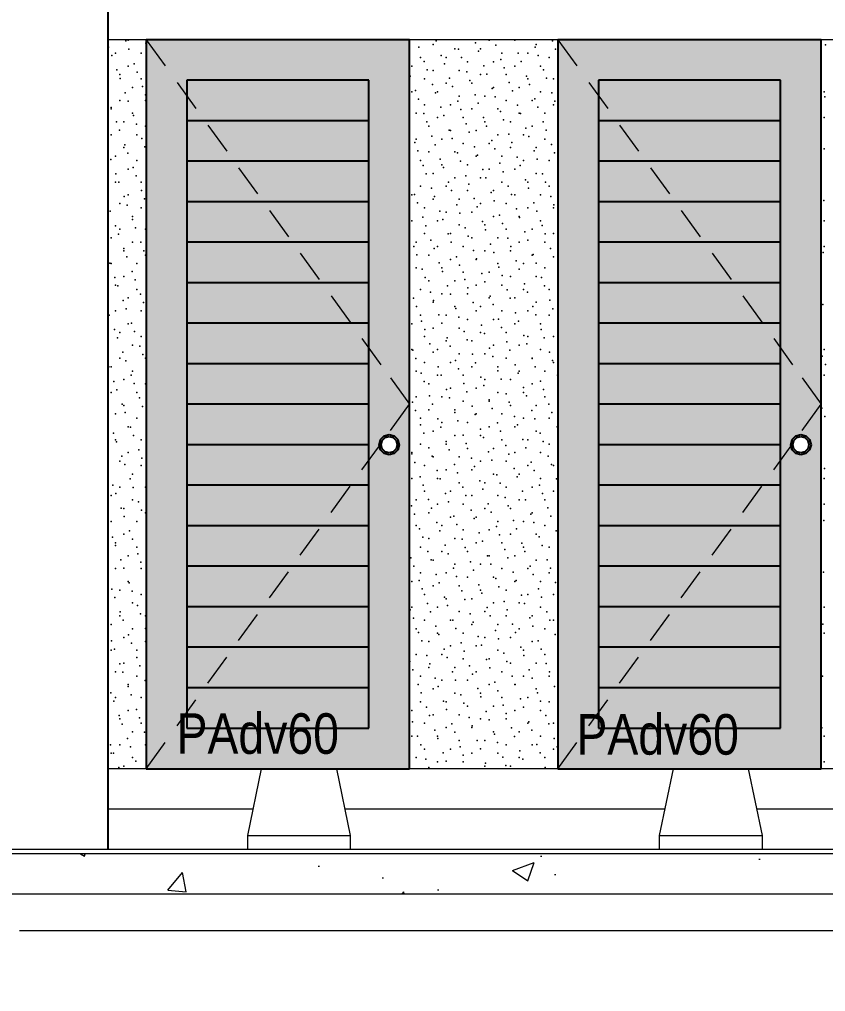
# Model space of a CAD drawing. Header units: metres. Extents: x -1783 to 21505, y -57 to 13660.
# Drawn here: x 16101.3 to 16300.4, y 6404.7 to 6644.8 of the extents above; entities that cross this region are included whole.
import ezdxf

# ---------------------------------------------------------------- set-up
doc = ezdxf.new("R2010")
doc.units = ezdxf.units.M
doc.header["$MEASUREMENT"] = 0
for name, color, linetype, lineweight in [('01_D Corte DD_4_COBERTURA-LINHAS.EXEC_Caneta_No__241', 7, 'Continuous', 13), ('01_D Corte DD_4_LAJES.EST_Caneta_No__241', 7, 'Continuous', 13), ('01_D Corte DD_4_LAJES.EST_Caneta_No__4', 7, 'Continuous', 20), ('01_D Corte DD_4_LAJES.EST_Caneta_No__7', 7, 'Continuous', 13), ('01_D Corte DD_4_PAREDE CONSTRUIR_Caneta_No__3', 7, 'Continuous', 25), ('01_D Corte DD_4_PAREDE.ARQ_Caneta_No__241', 7, 'Continuous', 13), ('01_D Corte DD_4_PAREDE.ARQ_Caneta_No__3', 7, 'Continuous', 25), ('01_D Corte DD_4_PISO - Rodapé_Caneta_No__11', 7, 'Continuous', 5)]:
    doc.layers.add(name, color=color, linetype=linetype, lineweight=lineweight)
for name, color, linetype, lineweight, true_color in [('01_D Corte DD_4_LAJES.EST_Caneta_No__254', 7, 'Continuous', 0, 0xd1c9ad), ('01_D Corte DD_4_LAJES.EST_Caneta_No__97', 7, 'Continuous', 5, 0x6b6b6b), ('01_D Corte DD_4_LOUCAS-METAIS.ARQ_Caneta_No__13', 7, 'Continuous', 0, 0xaaaaaa), ('01_D Corte DD_4_PAREDE.ARQ_Caneta_No__97', 7, 'Continuous', 5, 0x6b6b6b)]:
    doc.layers.add(name, color=color, linetype=linetype, lineweight=lineweight, true_color=true_color)
doc.layers.add('01_D Corte DD_4_PAREDE.ARQ', color=7, linetype='Continuous')
doc.layers.add('cotas', color=7, linetype='Continuous')
doc.styles.add('GENERATED_STYLE_2', font='arial.ttf', dxfattribs={"width": 0.8})
pattern_1 = [(45, (10866.286, 6489.786), (-15.9099, 15.9099), [0, -15, 0, -22.5]), (110, (10916.286, 6489.786), (21.14308, 7.69545), [0, -11, 0, -19])]
pattern_2 = [(50, (10866.286, 6439.786), (-54.6554, 4.78173), [5.715, -62.865]), (355, (10866.286, 6439.786), (-10.573, 57.31705), [4.572, -50.2922]), (100.4514, (10870.84, 6439.387), (44.08237, 52.53533), [4.857, -53.4271]), (46.1842, (10866.286, 6455.026), (-81.3237, 12.6127), [8.5725, -94.2975]), (96.6356, (10873.06, 6453.975), (71.2212, 74.2278), [7.2855, -80.1407]), (351.1842, (10866.29, 6455.026), (71.2212, 74.2278), [6.858, -75.4379]), (21, (10873.906, 6451.216), (-45.4843, 30.67956), [5.715, -62.865]), (326, (10873.906, 6451.216), (18.5406, 55.2564), [4.572, -50.292]), (71.4514, (10877.697, 6448.66), (64.02493, 24.57683), [4.857, -53.427]), (37.5, (10866.286, 6439.786), (0.92658, 25.36651), [0, -49.6824, 0, -51.054, 0, -50.4825]), (7.5, (10866.286, 6439.786), (20.0459, 30.05417), [0, -29.1084, 0, -48.5394, 0, -19.2405]), (327.5, (10849.294, 6439.786), (-40.67718, 1.71862), [0, -19.05, 0, -59.436, 0, -78.867]), (317.5, (10841.674, 6439.786), (44.43875, 7.62795), [0, -24.765, 0, -39.4716, 0, -56.007])]

msp = doc.modelspace()

# ---------------------------------------------------------------- hatches: boundary and pattern name
at = {"layer": '01_D Corte DD_4_LAJES.EST_Caneta_No__254', "linetype": 'Continuous', "lineweight": 0, "true_color": 0xd1c9ad}
h = msp.add_hatch(dxfattribs=at)
h.set_pattern_fill('HAIE_OD_0004', color=9, scale=100, style=0, pattern_type=2)
h.set_pattern_definition(pattern_1)
h.paths.add_polyline_path([(15576.305, 6438.786), (16121.343, 6438.786), (16121.343, 6439.786), (15576.305, 6439.786)])
h = msp.add_hatch(dxfattribs=at)
h.set_pattern_fill('HAIE_OD_0004', color=9, scale=100, style=0, pattern_type=2)
h.set_pattern_definition(pattern_1)
h.paths.add_polyline_path([(16526.343, 6439.786), (16121.343, 6439.786), (16121.343, 6438.786), (16526.343, 6438.786)])
at = {"layer": '01_D Corte DD_4_LAJES.EST_Caneta_No__97', "linetype": 'Continuous', "lineweight": 5, "true_color": 0x6b6b6b}
h = msp.add_hatch(dxfattribs=at)
h.set_pattern_fill('AR_CONC_0004', color=251, scale=100, style=0, pattern_type=2)
h.set_pattern_definition(pattern_2)
h.paths.add_polyline_path([(15576.305, 6428.786), (16121.343, 6428.786), (16121.343, 6438.786), (15576.305, 6438.786)])
h = msp.add_hatch(dxfattribs=at)
h.set_pattern_fill('AR_CONC_0004', color=251, scale=100, style=0, pattern_type=2)
h.set_pattern_definition(pattern_2)
h.paths.add_polyline_path([(16121.343, 6428.786), (16526.343, 6428.786), (16526.343, 6438.786), (16121.343, 6438.786)])
at = {"layer": '01_D Corte DD_4_PAREDE.ARQ', "linetype": 'Continuous', "lineweight": 0, "true_color": 0xffffff}
for points in [[(16132.643, 6459.786), (16142.643, 6469.786), (16142.643, 6629.786), (16132.643, 6639.786)], [(16132.643, 6639.786), (16142.643, 6629.786), (16187.643, 6629.786), (16197.643, 6639.786)], [(16234.316, 6459.786), (16244.316, 6469.786), (16244.316, 6629.786), (16234.316, 6639.786)], [(16234.316, 6639.786), (16244.316, 6629.786), (16289.316, 6629.786), (16299.316, 6639.786)], [(16142.643, 6619.786), (16187.643, 6619.786), (16187.643, 6629.786), (16142.643, 6629.786)], [(16244.316, 6629.786), (16244.316, 6619.786), (16289.316, 6619.786), (16289.316, 6629.786)], [(16142.643, 6609.786), (16187.643, 6609.786), (16187.643, 6619.786), (16142.643, 6619.786)], [(16244.316, 6609.786), (16289.316, 6609.786), (16289.316, 6619.786), (16244.316, 6619.786)], [(16142.643, 6599.786), (16187.643, 6599.786), (16187.643, 6609.786), (16142.643, 6609.786)], [(16244.316, 6609.786), (16244.316, 6599.786), (16289.316, 6599.786), (16289.316, 6609.786)], [(16142.643, 6589.786), (16187.643, 6589.786), (16187.643, 6599.786), (16142.643, 6599.786)], [(16244.316, 6599.786), (16244.316, 6589.786), (16289.316, 6589.786), (16289.316, 6599.786)], [(16142.643, 6579.786), (16187.643, 6579.786), (16187.643, 6589.786), (16142.643, 6589.786)], [(16244.316, 6579.786), (16289.316, 6579.786), (16289.316, 6589.786), (16244.316, 6589.786)], [(16142.643, 6569.786), (16187.643, 6569.786), (16187.643, 6579.786), (16142.643, 6579.786)], [(16244.316, 6569.786), (16289.316, 6569.786), (16289.316, 6579.786), (16244.316, 6579.786)], [(16142.643, 6569.786), (16142.643, 6559.786), (16187.643, 6559.786), (16187.643, 6569.786)], [(16244.316, 6569.786), (16244.316, 6559.786), (16289.316, 6559.786), (16289.316, 6569.786)], [(16142.643, 6549.786), (16187.643, 6549.786), (16187.643, 6559.786), (16142.643, 6559.786)], [(16244.316, 6549.786), (16289.316, 6549.786), (16289.316, 6559.786), (16244.316, 6559.786)], [(16142.643, 6549.786), (16142.643, 6539.786), (16187.643, 6539.786), (16187.643, 6549.786)], [(16244.316, 6549.786), (16244.316, 6539.786), (16289.316, 6539.786), (16289.316, 6549.786)], [(16142.643, 6539.786), (16142.643, 6529.786), (16187.643, 6529.786), (16187.643, 6539.786)], [(16244.316, 6529.786), (16289.316, 6529.786), (16289.316, 6539.786), (16244.316, 6539.786)], [(16142.643, 6519.786), (16187.643, 6519.786), (16187.643, 6529.786), (16142.643, 6529.786)], [(16244.316, 6529.786), (16244.316, 6519.786), (16289.316, 6519.786), (16289.316, 6529.786)], [(16142.643, 6519.786), (16142.643, 6509.786), (16187.643, 6509.786), (16187.643, 6519.786)], [(16244.316, 6519.786), (16244.316, 6509.786), (16289.316, 6509.786), (16289.316, 6519.786)], [(16142.643, 6499.786), (16187.643, 6499.786), (16187.643, 6509.786), (16142.643, 6509.786)], [(16244.316, 6509.786), (16244.316, 6499.786), (16289.316, 6499.786), (16289.316, 6509.786)], [(16142.643, 6499.786), (16142.643, 6489.786), (16187.643, 6489.786), (16187.643, 6499.786)], [(16244.316, 6489.786), (16289.316, 6489.786), (16289.316, 6499.786), (16244.316, 6499.786)], [(16142.643, 6489.786), (16142.643, 6479.786), (16187.643, 6479.786), (16187.643, 6489.786)], [(16244.316, 6479.786), (16289.316, 6479.786), (16289.316, 6489.786), (16244.316, 6489.786)], [(16142.643, 6469.786), (16187.643, 6469.786), (16187.643, 6479.786), (16142.643, 6479.786)], [(16244.316, 6469.786), (16289.316, 6469.786), (16289.316, 6479.786), (16244.316, 6479.786)], [(16132.643, 6459.786), (16197.643, 6459.786), (16187.643, 6469.786), (16142.643, 6469.786)], [(16234.316, 6459.786), (16299.316, 6459.786), (16289.316, 6469.786), (16244.316, 6469.786)]]:
    msp.add_hatch(color=7, dxfattribs=at).paths.add_polyline_path(points)
h = msp.add_hatch(color=7, dxfattribs=at)
h.paths.add_polyline_path([(16187.643, 6469.786), (16197.643, 6459.786), (16197.643, 6639.786), (16187.643, 6629.786)])
h.paths.add_polyline_path([(16190.478, 6538.536), (16190.143, 6539.786), (16190.478, 6541.036), (16191.393, 6541.951), (16192.643, 6542.286), (16193.893, 6541.951), (16194.808, 6541.036), (16195.143, 6539.786), (16194.808, 6538.536), (16193.893, 6537.621), (16192.643, 6537.286), (16191.393, 6537.621)], flags=0)
h = msp.add_hatch(color=7, dxfattribs=at)
h.paths.add_polyline_path([(16289.316, 6469.786), (16299.316, 6459.786), (16299.316, 6639.786), (16289.316, 6629.786)])
h.paths.add_polyline_path([(16292.151, 6538.536), (16291.816, 6539.786), (16292.151, 6541.036), (16293.066, 6541.951), (16294.316, 6542.286), (16295.566, 6541.951), (16296.481, 6541.036), (16296.816, 6539.786), (16296.481, 6538.536), (16295.566, 6537.621), (16294.316, 6537.286), (16293.066, 6537.621)], flags=0)
at = {"layer": 'cotas'}
h = msp.add_hatch(color=7, dxfattribs=at)
h.dxf.hatch_style = 1
h.paths.add_polyline_path([(21504.961, 13659.963), (10304.961, 13659.963), (10304.961, 5739.963), (21504.961, 5739.963)])
h.paths.add_polyline_path([(10571.627, 13593.296), (21371.627, 13593.296), (21371.627, 5806.63), (10571.627, 5806.63)], flags=16)

# ---------------------------------------------------------------- linework, layer by layer
at = {"layer": '01_D Corte DD_4_LAJES.EST_Caneta_No__241', "color": 7, "linetype": 'Continuous', "lineweight": 13, "ltscale": 1000}
msp.add_line((16101.343, 6419.786), (16896.343, 6419.786), dxfattribs=at)
at = {"layer": '01_D Corte DD_4_LAJES.EST_Caneta_No__4', "color": 7, "linetype": 'Continuous', "lineweight": 20, "ltscale": 1000}
for p, q in [((16121.343, 6428.786), (15576.305, 6428.786)), ((16526.343, 6428.786), (16121.343, 6428.786))]:
    msp.add_line(p, q, dxfattribs=at)
at = {"layer": '01_D Corte DD_4_LAJES.EST_Caneta_No__7', "color": 7, "linetype": 'Continuous', "lineweight": 13, "ltscale": 1000}
for p, q in [((16121.343, 6438.786), (15576.305, 6438.786)), ((16524.343, 6439.786), (16121.343, 6439.786)), ((16526.343, 6438.786), (16121.343, 6438.786))]:
    msp.add_line(p, q, dxfattribs=at)
at = {"layer": '01_D Corte DD_4_LAJES.EST_Caneta_No__7', "color": 7, "linetype": 'Continuous', "lineweight": 13, "ltscale": 1000, "flags": 128}
msp.add_lwpolyline([(16121.343, 6439.786), (16101.343, 6439.786), (16096.843, 6439.786), (15953.443, 6439.786)], dxfattribs=at)
at = {"layer": '01_D Corte DD_4_LOUCAS-METAIS.ARQ_Caneta_No__13', "color": 253, "linetype": 'Continuous', "lineweight": 0, "ltscale": 1000, "true_color": 0xaaaaaa}
for p, q in [((16157.726, 6443.324), (16161.15, 6459.786)), ((16183.123, 6443.324), (16179.699, 6459.786)), ((16259.418, 6443.324), (16262.841, 6459.786)), ((16284.814, 6443.324), (16281.39, 6459.786)), ((16157.726, 6443.324), (16158.09, 6443.324)), ((16157.726, 6439.786), (16157.726, 6443.324)), ((16158.09, 6443.324), (16158.932, 6443.324)), ((16158.932, 6443.324), (16160.237, 6443.324)), ((16160.237, 6443.324), (16162.012, 6443.324)), ((16162.012, 6443.324), (16164.431, 6443.324)), ((16164.431, 6443.324), (16167.308, 6443.324)), ((16167.308, 6443.324), (16170.425, 6443.324)), ((16170.425, 6443.324), (16173.541, 6443.324)), ((16173.541, 6443.324), (16176.419, 6443.324)), ((16176.419, 6443.324), (16178.838, 6443.324)), ((16178.838, 6443.324), (16180.612, 6443.324)), ((16180.612, 6443.324), (16181.917, 6443.324)), ((16181.917, 6443.324), (16182.76, 6443.324)), ((16182.76, 6443.324), (16183.123, 6443.324)), ((16183.123, 6439.786), (16183.123, 6443.324)), ((16259.418, 6443.324), (16259.781, 6443.324)), ((16259.418, 6439.786), (16259.418, 6443.324)), ((16259.781, 6443.324), (16260.623, 6443.324)), ((16260.623, 6443.324), (16261.928, 6443.324)), ((16261.928, 6443.324), (16263.703, 6443.324)), ((16263.703, 6443.324), (16266.122, 6443.324)), ((16266.122, 6443.324), (16268.999, 6443.324)), ((16268.999, 6443.324), (16272.116, 6443.324)), ((16272.116, 6443.324), (16275.232, 6443.324)), ((16275.232, 6443.324), (16278.11, 6443.324)), ((16278.11, 6443.324), (16280.529, 6443.324)), ((16280.529, 6443.324), (16282.303, 6443.324)), ((16282.303, 6443.324), (16283.608, 6443.324)), ((16283.608, 6443.324), (16284.451, 6443.324)), ((16284.451, 6443.324), (16284.814, 6443.324)), ((16284.814, 6439.786), (16284.814, 6443.324))]:
    msp.add_line(p, q, dxfattribs=at)
at = {"layer": '01_D Corte DD_4_PAREDE CONSTRUIR_Caneta_No__3', "color": 7, "linetype": 'Continuous', "lineweight": 25, "ltscale": 1000}
msp.add_line((16123.143, 6649.786), (16123.143, 6439.786), dxfattribs=at)
at = {"layer": '01_D Corte DD_4_PAREDE.ARQ_Caneta_No__241', "color": 7, "linetype": 'Continuous', "lineweight": 13, "ltscale": 1000}
for p, q in [((16132.643, 6639.786), (16123.143, 6639.786)), ((16234.316, 6639.786), (16197.643, 6639.786)), ((16335.116, 6639.786), (16299.316, 6639.786)), ((16132.643, 6459.786), (16123.143, 6459.786)), ((16234.316, 6459.786), (16197.643, 6459.786)), ((16335.116, 6459.786), (16299.316, 6459.786))]:
    msp.add_line(p, q, dxfattribs=at)
at = {"layer": '01_D Corte DD_4_PAREDE.ARQ_Caneta_No__3', "color": 7, "linetype": 'Continuous', "lineweight": 25, "ltscale": 1000}
for p, q in [((16132.643, 6639.786), (16132.643, 6459.786)), ((16197.643, 6639.786), (16132.643, 6639.786)), ((16197.643, 6459.786), (16197.643, 6639.786)), ((16234.316, 6639.786), (16234.316, 6459.786)), ((16299.316, 6639.786), (16234.316, 6639.786)), ((16299.316, 6459.786), (16299.316, 6639.786)), ((16187.643, 6629.786), (16142.643, 6629.786)), ((16142.643, 6629.786), (16142.643, 6619.786)), ((16187.643, 6619.786), (16187.643, 6629.786)), ((16289.316, 6629.786), (16244.316, 6629.786)), ((16244.316, 6629.786), (16244.316, 6619.786)), ((16289.316, 6619.786), (16289.316, 6629.786)), ((16187.643, 6619.786), (16142.643, 6619.786)), ((16142.643, 6619.786), (16142.643, 6609.786)), ((16187.643, 6609.786), (16187.643, 6619.786)), ((16289.316, 6619.786), (16244.316, 6619.786)), ((16244.316, 6619.786), (16244.316, 6609.786)), ((16289.316, 6609.786), (16289.316, 6619.786)), ((16187.643, 6609.786), (16142.643, 6609.786)), ((16142.643, 6609.786), (16142.643, 6599.786)), ((16187.643, 6599.786), (16187.643, 6609.786)), ((16289.316, 6609.786), (16244.316, 6609.786)), ((16244.316, 6609.786), (16244.316, 6599.786)), ((16289.316, 6599.786), (16289.316, 6609.786)), ((16187.643, 6599.786), (16142.643, 6599.786)), ((16142.643, 6599.786), (16142.643, 6589.786)), ((16187.643, 6589.786), (16187.643, 6599.786)), ((16289.316, 6599.786), (16244.316, 6599.786)), ((16244.316, 6599.786), (16244.316, 6589.786)), ((16289.316, 6589.786), (16289.316, 6599.786)), ((16187.643, 6589.786), (16142.643, 6589.786)), ((16142.643, 6589.786), (16142.643, 6579.786)), ((16187.643, 6579.786), (16187.643, 6589.786)), ((16289.316, 6589.786), (16244.316, 6589.786)), ((16244.316, 6589.786), (16244.316, 6579.786)), ((16289.316, 6579.786), (16289.316, 6589.786)), ((16187.643, 6579.786), (16142.643, 6579.786)), ((16142.643, 6579.786), (16142.643, 6569.786)), ((16187.643, 6569.786), (16187.643, 6579.786)), ((16289.316, 6579.786), (16244.316, 6579.786)), ((16244.316, 6579.786), (16244.316, 6569.786)), ((16289.316, 6569.786), (16289.316, 6579.786)), ((16187.643, 6569.786), (16142.643, 6569.786)), ((16142.643, 6569.786), (16142.643, 6559.786)), ((16187.643, 6559.786), (16187.643, 6569.786)), ((16289.316, 6569.786), (16244.316, 6569.786)), ((16244.316, 6569.786), (16244.316, 6559.786)), ((16289.316, 6559.786), (16289.316, 6569.786)), ((16187.643, 6559.786), (16142.643, 6559.786)), ((16142.643, 6559.786), (16142.643, 6549.786)), ((16187.643, 6549.786), (16187.643, 6559.786)), ((16289.316, 6559.786), (16244.316, 6559.786)), ((16244.316, 6559.786), (16244.316, 6549.786)), ((16289.316, 6549.786), (16289.316, 6559.786)), ((16187.643, 6549.786), (16142.643, 6549.786)), ((16142.643, 6549.786), (16142.643, 6539.786)), ((16187.643, 6539.786), (16187.643, 6549.786)), ((16289.316, 6549.786), (16244.316, 6549.786)), ((16244.316, 6549.786), (16244.316, 6539.786)), ((16289.316, 6539.786), (16289.316, 6549.786)), ((16190.143, 6539.786), (16190.478, 6541.036)), ((16190.478, 6541.036), (16191.393, 6541.951)), ((16190.911, 6540.786), (16191.643, 6541.518)), ((16191.393, 6541.951), (16192.643, 6542.286)), ((16191.643, 6541.518), (16192.643, 6541.786)), ((16192.643, 6542.286), (16193.893, 6541.951)), ((16192.643, 6541.786), (16193.643, 6541.518)), ((16193.643, 6541.518), (16194.375, 6540.786)), ((16193.893, 6541.951), (16194.808, 6541.036)), ((16194.808, 6541.036), (16195.143, 6539.786)), ((16291.816, 6539.786), (16292.151, 6541.036)), ((16292.151, 6541.036), (16293.066, 6541.951)), ((16292.584, 6540.786), (16293.316, 6541.518)), ((16293.066, 6541.951), (16294.316, 6542.286)), ((16293.316, 6541.518), (16294.316, 6541.786)), ((16294.316, 6542.286), (16295.566, 6541.951)), ((16294.316, 6541.786), (16295.316, 6541.518)), ((16295.316, 6541.518), (16296.048, 6540.786)), ((16295.566, 6541.951), (16296.481, 6541.036)), ((16296.481, 6541.036), (16296.816, 6539.786)), ((16187.643, 6539.786), (16142.643, 6539.786)), ((16142.643, 6539.786), (16142.643, 6529.786)), ((16187.643, 6529.786), (16187.643, 6539.786)), ((16190.478, 6538.536), (16190.143, 6539.786)), ((16190.643, 6539.786), (16190.911, 6540.786)), ((16190.911, 6538.786), (16190.643, 6539.786)), ((16191.643, 6538.054), (16190.911, 6538.786)), ((16194.375, 6538.786), (16193.643, 6538.054)), ((16194.375, 6540.786), (16194.643, 6539.786)), ((16194.643, 6539.786), (16194.375, 6538.786)), ((16195.143, 6539.786), (16194.808, 6538.536)), ((16289.316, 6539.786), (16244.316, 6539.786)), ((16244.316, 6539.786), (16244.316, 6529.786)), ((16289.316, 6529.786), (16289.316, 6539.786)), ((16292.151, 6538.536), (16291.816, 6539.786)), ((16292.316, 6539.786), (16292.584, 6540.786)), ((16292.584, 6538.786), (16292.316, 6539.786)), ((16293.316, 6538.054), (16292.584, 6538.786)), ((16296.048, 6538.786), (16295.316, 6538.054)), ((16296.048, 6540.786), (16296.316, 6539.786)), ((16296.316, 6539.786), (16296.048, 6538.786)), ((16296.816, 6539.786), (16296.481, 6538.536)), ((16191.393, 6537.621), (16190.478, 6538.536)), ((16192.643, 6537.286), (16191.393, 6537.621)), ((16192.643, 6537.786), (16191.643, 6538.054)), ((16193.643, 6538.054), (16192.643, 6537.786)), ((16193.893, 6537.621), (16192.643, 6537.286)), ((16194.808, 6538.536), (16193.893, 6537.621)), ((16293.066, 6537.621), (16292.151, 6538.536)), ((16294.316, 6537.286), (16293.066, 6537.621)), ((16294.316, 6537.786), (16293.316, 6538.054)), ((16295.316, 6538.054), (16294.316, 6537.786)), ((16295.566, 6537.621), (16294.316, 6537.286)), ((16296.481, 6538.536), (16295.566, 6537.621)), ((16187.643, 6529.786), (16142.643, 6529.786)), ((16142.643, 6529.786), (16142.643, 6519.786)), ((16187.643, 6519.786), (16187.643, 6529.786)), ((16289.316, 6529.786), (16244.316, 6529.786)), ((16244.316, 6529.786), (16244.316, 6519.786)), ((16289.316, 6519.786), (16289.316, 6529.786)), ((16187.643, 6519.786), (16142.643, 6519.786)), ((16142.643, 6519.786), (16142.643, 6509.786)), ((16187.643, 6509.786), (16187.643, 6519.786)), ((16289.316, 6519.786), (16244.316, 6519.786)), ((16244.316, 6519.786), (16244.316, 6509.786)), ((16289.316, 6509.786), (16289.316, 6519.786)), ((16187.643, 6509.786), (16142.643, 6509.786)), ((16142.643, 6509.786), (16142.643, 6499.786)), ((16187.643, 6499.786), (16187.643, 6509.786)), ((16289.316, 6509.786), (16244.316, 6509.786)), ((16244.316, 6509.786), (16244.316, 6499.786)), ((16289.316, 6499.786), (16289.316, 6509.786)), ((16187.643, 6499.786), (16142.643, 6499.786)), ((16142.643, 6499.786), (16142.643, 6489.786)), ((16187.643, 6489.786), (16187.643, 6499.786)), ((16289.316, 6499.786), (16244.316, 6499.786)), ((16244.316, 6499.786), (16244.316, 6489.786)), ((16289.316, 6489.786), (16289.316, 6499.786)), ((16187.643, 6489.786), (16142.643, 6489.786)), ((16142.643, 6489.786), (16142.643, 6479.786)), ((16187.643, 6479.786), (16187.643, 6489.786)), ((16289.316, 6489.786), (16244.316, 6489.786)), ((16244.316, 6489.786), (16244.316, 6479.786)), ((16289.316, 6479.786), (16289.316, 6489.786)), ((16187.643, 6479.786), (16142.643, 6479.786)), ((16142.643, 6479.786), (16142.643, 6469.786)), ((16187.643, 6469.786), (16187.643, 6479.786)), ((16289.316, 6479.786), (16244.316, 6479.786)), ((16244.316, 6479.786), (16244.316, 6469.786)), ((16289.316, 6469.786), (16289.316, 6479.786)), ((16142.643, 6469.786), (16187.643, 6469.786)), ((16244.316, 6469.786), (16289.316, 6469.786)), ((16132.643, 6459.786), (16197.643, 6459.786)), ((16234.316, 6459.786), (16299.316, 6459.786))]:
    msp.add_line(p, q, dxfattribs=at)
at = {"layer": '01_D Corte DD_4_PAREDE.ARQ_Caneta_No__97', "color": 251, "linetype": 'Continuous', "lineweight": 5, "ltscale": 1000, "true_color": 0x6b6b6b}
for p, q in [((16132.643, 6639.786), (16137.327, 6633.3)), ((16234.316, 6639.786), (16238.999, 6633.3)), ((16140.255, 6629.247), (16144.939, 6622.761)), ((16241.927, 6629.247), (16246.611, 6622.761)), ((16147.866, 6618.708), (16152.55, 6612.223)), ((16249.538, 6618.708), (16254.222, 6612.223)), ((16155.477, 6608.169), (16160.161, 6601.684)), ((16257.15, 6608.169), (16261.834, 6601.684)), ((16163.089, 6597.63), (16167.773, 6591.145)), ((16264.761, 6597.63), (16269.445, 6591.145)), ((16170.7, 6587.091), (16175.384, 6580.606)), ((16272.372, 6587.091), (16277.056, 6580.606)), ((16178.311, 6576.553), (16182.995, 6570.067)), ((16279.984, 6576.553), (16284.668, 6570.067)), ((16185.923, 6566.014), (16190.607, 6559.528)), ((16287.595, 6566.014), (16292.279, 6559.528)), ((16192.959, 6556.271), (16197.643, 6549.786)), ((16294.632, 6556.271), (16299.316, 6549.786)), ((16192.959, 6543.3), (16197.643, 6549.786)), ((16294.632, 6543.3), (16299.316, 6549.786)), ((16185.923, 6533.557), (16190.218, 6539.505)), ((16287.595, 6533.557), (16291.891, 6539.505)), ((16178.311, 6523.019), (16182.995, 6529.504)), ((16279.984, 6523.019), (16284.668, 6529.504)), ((16170.7, 6512.48), (16175.384, 6518.965)), ((16272.372, 6512.48), (16277.056, 6518.965)), ((16163.089, 6501.941), (16167.773, 6508.426)), ((16264.761, 6501.941), (16269.445, 6508.426)), ((16155.477, 6491.402), (16160.161, 6497.888)), ((16257.15, 6491.402), (16261.834, 6497.888)), ((16147.866, 6480.863), (16152.55, 6487.349)), ((16249.538, 6480.863), (16254.222, 6487.349)), ((16140.255, 6470.324), (16144.939, 6476.81)), ((16241.927, 6470.324), (16246.611, 6476.81)), ((16132.643, 6459.786), (16137.327, 6466.271)), ((16234.316, 6459.786), (16238.999, 6466.271))]:
    msp.add_line(p, q, dxfattribs=at)
for p in [(16127.6, 6639.481), (16128.221, 6639.644), (16204.219, 6639.486), (16217.317, 6639.644), (16223.681, 6639.644), (16232.942, 6639.512), (16123.371, 6637.942), (16128.352, 6637.413), (16132.581, 6638.952), (16199.99, 6637.947), (16203.528, 6638.583), (16208.832, 6637.522), (16209.747, 6637.454), (16213.976, 6638.993), (16215.196, 6637.522), (16218.957, 6638.465), (16228.713, 6637.973), (16228.984, 6638.583), (16233.695, 6637.444), (16300.351, 6638.506), (16124.124, 6635.874), (16125.04, 6636.462), (16131.403, 6636.462), (16200.346, 6635.401), (16205.518, 6635.915), (16206.71, 6635.401), (16210.499, 6635.387), (16214.728, 6636.926), (16220.256, 6634.894), (16220.499, 6636.462), (16224.485, 6636.433), (16226.863, 6636.462), (16229.466, 6635.905), (16232.166, 6635.401), (16125.423, 6632.303), (16128.221, 6633.28), (16129.652, 6633.842), (16198.225, 6633.28), (16201.29, 6634.376), (16202.042, 6632.309), (16203.528, 6632.219), (16206.271, 6633.848), (16209.892, 6632.219), (16212.014, 6634.34), (16216.028, 6633.355), (16218.378, 6634.34), (16221.009, 6632.827), (16223.681, 6633.28), (16225.237, 6634.366), (16230.045, 6633.28), (16230.766, 6632.334), (16126.1, 6631.159), (16126.176, 6630.236), (16130.404, 6631.775), (16131.403, 6630.098), (16197.813, 6630.77), (16201.407, 6630.098), (16207.57, 6630.277), (16211.799, 6631.816), (16215.196, 6631.159), (16216.78, 6631.288), (16221.56, 6631.159), (16226.537, 6630.795), (16226.863, 6630.098), (16231.518, 6630.267), (16233.227, 6630.098), (16129.282, 6627.977), (16131.704, 6628.204), (16203.342, 6628.738), (16206.71, 6629.037), (16208.323, 6628.21), (16212.551, 6629.749), (16213.074, 6629.037), (16218.08, 6627.717), (16218.378, 6627.977), (16222.308, 6629.256), (16224.742, 6627.977), (16227.289, 6628.728), (16123.247, 6625.126), (16127.475, 6626.665), (16132.457, 6626.137), (16198.225, 6626.916), (16199.113, 6627.199), (16199.866, 6625.132), (16204.094, 6626.671), (16204.589, 6626.916), (16209.892, 6625.855), (16213.851, 6626.178), (16216.256, 6625.855), (16218.832, 6625.65), (16223.061, 6627.189), (16228.589, 6625.157), (16230.045, 6626.916), (16232.818, 6626.696), (16300.048, 6626.916), (16300.227, 6625.691), (16123.979, 6622.673), (16123.999, 6623.059), (16126.1, 6624.795), (16128.228, 6624.598), (16132.464, 6624.795), (16201.407, 6623.734), (16205.394, 6623.1), (16207.771, 6623.734), (16209.623, 6624.639), (16213.074, 6622.673), (16214.604, 6624.111), (16219.438, 6622.673), (16221.56, 6624.795), (16224.361, 6623.618), (16227.924, 6624.795), (16229.342, 6623.09), (16233.227, 6623.734), (16233.57, 6624.629), (16129.282, 6621.613), (16129.528, 6621.027), (16199.286, 6621.613), (16201.165, 6621.561), (16204.589, 6620.552), (16206.146, 6621.033), (16210.375, 6622.572), (16210.953, 6620.552), (16215.903, 6620.54), (16220.132, 6622.079), (16224.742, 6621.613), (16225.113, 6621.551), (16231.106, 6621.613), (16300.048, 6620.552), (16125.299, 6619.488), (16127.161, 6619.491), (16130.28, 6618.96), (16132.464, 6618.431), (16197.689, 6617.954), (16201.918, 6619.493), (16202.468, 6618.431), (16211.675, 6619.001), (16216.256, 6619.491), (16216.656, 6618.473), (16220.884, 6620.012), (16222.62, 6619.491), (16226.413, 6617.98), (16227.924, 6618.431), (16230.641, 6619.519), (16234.287, 6618.431), (16123.979, 6616.309), (16126.051, 6617.421), (16130.343, 6616.309), (16131.58, 6615.389), (16203.217, 6615.923), (16207.446, 6617.462), (16207.771, 6617.37), (16208.198, 6615.394), (16212.427, 6616.933), (16214.135, 6617.37), (16219.438, 6616.309), (16222.184, 6616.441), (16225.802, 6616.309), (16227.165, 6615.913), (16231.394, 6617.452), (16127.161, 6613.127), (16127.351, 6613.85), (16132.332, 6613.322), (16198.989, 6614.384), (16199.286, 6615.249), (16203.97, 6613.855), (16205.65, 6615.249), (16210.953, 6614.188), (16213.727, 6613.363), (16217.317, 6614.188), (16217.955, 6614.902), (16222.62, 6613.127), (16222.936, 6614.374), (16228.984, 6613.127), (16231.106, 6615.249), (16232.693, 6613.881), (16125.04, 6611.006), (16128.104, 6611.782), (16199.741, 6612.316), (16202.468, 6612.067), (16208.832, 6612.067), (16209.498, 6611.824), (16214.135, 6611.006), (16214.479, 6611.295), (16218.708, 6612.834), (16220.499, 6611.006), (16224.236, 6610.803), (16228.465, 6612.342), (16233.446, 6611.814), (16234.287, 6612.067), (16300.102, 6612.876), (16123.875, 6610.243), (16129.403, 6608.212), (16130.343, 6609.945), (16200.346, 6609.945), (16201.041, 6608.745), (16205.27, 6610.284), (16205.65, 6608.885), (16206.022, 6608.217), (16210.251, 6609.756), (16212.014, 6608.885), (16220.008, 6609.264), (16224.989, 6608.735), (16225.802, 6609.945), (16229.217, 6610.274), (16232.166, 6609.945), (16125.175, 6606.673), (16128.221, 6607.824), (16130.156, 6606.144), (16201.793, 6606.678), (16203.528, 6606.763), (16211.55, 6606.185), (16215.779, 6607.725), (16217.317, 6607.824), (16220.76, 6607.196), (16223.681, 6607.824), (16228.984, 6606.763), (16230.517, 6606.704), (16125.04, 6604.642), (16125.927, 6604.605), (16131.403, 6604.642), (16200.346, 6603.581), (16206.71, 6603.581), (16207.322, 6604.646), (16208.832, 6605.703), (16212.303, 6604.118), (16215.196, 6605.703), (16216.531, 6605.657), (16220.499, 6604.642), (16222.06, 6603.625), (16226.288, 6605.165), (16226.863, 6604.642), (16231.269, 6604.636), (16232.166, 6603.581), (16127.227, 6601.034), (16128.221, 6601.46), (16131.455, 6602.573), (16198.225, 6601.46), (16198.864, 6601.568), (16203.093, 6603.107), (16203.845, 6601.04), (16208.074, 6602.579), (16212.014, 6602.521), (16217.831, 6602.086), (16218.378, 6602.521), (16222.812, 6601.558), (16223.681, 6601.46), (16227.041, 6603.097), (16230.045, 6601.46), (16232.569, 6601.065), (16126.1, 6599.339), (16127.979, 6598.967), (16132.208, 6600.506), (16199.617, 6599.501), (16203.528, 6600.399), (16209.374, 6599.008), (16209.892, 6600.399), (16213.602, 6600.547), (16215.196, 6599.339), (16218.583, 6600.019), (16221.56, 6599.339), (16228.34, 6599.526), (16233.321, 6598.998), (16299.978, 6600.06), (16123.751, 6597.428), (16131.403, 6598.278), (16201.407, 6598.278), (16205.145, 6597.469), (16206.71, 6597.217), (16210.126, 6596.941), (16213.074, 6597.217), (16214.355, 6598.48), (16219.883, 6596.448), (16224.112, 6597.987), (16226.863, 6598.278), (16229.093, 6597.459), (16233.227, 6598.278), (16125.05, 6593.857), (16129.279, 6595.396), (16129.282, 6596.157), (16198.225, 6595.096), (16200.917, 6595.93), (16201.669, 6593.863), (16204.589, 6595.096), (16205.898, 6595.402), (16209.892, 6594.035), (16215.655, 6594.909), (16216.256, 6594.035), (16218.378, 6596.157), (16220.636, 6594.381), (16224.742, 6596.157), (16224.864, 6595.92), (16230.045, 6595.096), (16230.392, 6593.888), (16300.048, 6595.096), (16125.803, 6591.79), (16126.1, 6592.975), (16130.031, 6593.329), (16132.464, 6592.975), (16201.407, 6591.914), (16207.197, 6591.831), (16207.771, 6591.914), (16211.426, 6593.37), (16216.407, 6592.842), (16221.56, 6592.975), (16226.164, 6592.349), (16227.924, 6592.975), (16231.145, 6591.821), (16233.227, 6591.914), (16123.979, 6590.853), (16129.282, 6589.793), (16131.331, 6589.758), (16199.286, 6589.793), (16202.969, 6590.292), (16207.95, 6589.764), (16212.178, 6591.303), (16213.074, 6590.853), (16217.707, 6589.271), (16219.438, 6590.853), (16221.935, 6590.81), (16224.742, 6589.793), (16226.916, 6590.282), (16231.106, 6589.793), (16127.102, 6588.219), (16127.161, 6587.671), (16132.083, 6587.691), (16132.464, 6586.611), (16198.74, 6588.753), (16199.492, 6586.685), (16202.468, 6586.611), (16203.721, 6588.225), (16204.589, 6588.732), (16210.953, 6588.732), (16213.478, 6587.732), (16216.256, 6587.671), (16218.459, 6587.204), (16222.62, 6587.671), (16222.688, 6588.743), (16227.924, 6586.611), (16228.216, 6586.711), (16232.445, 6588.25), (16234.287, 6586.611), (16299.854, 6587.245), (16300.048, 6588.732), (16123.626, 6584.613), (16123.979, 6584.489), (16127.855, 6586.152), (16130.343, 6584.489), (16205.021, 6584.654), (16207.771, 6585.55), (16209.249, 6586.193), (16214.135, 6585.55), (16214.23, 6585.665), (16219.438, 6584.489), (16223.987, 6585.172), (16225.802, 6584.489), (16228.968, 6584.644), (16233.197, 6586.183), (16129.154, 6582.581), (16199.286, 6583.429), (16200.792, 6583.115), (16205.65, 6583.429), (16205.773, 6582.586), (16210.002, 6584.125), (16210.953, 6582.368), (16215.53, 6582.094), (16217.317, 6582.368), (16219.759, 6583.633), (16224.74, 6583.105), (16231.106, 6583.429), (16124.926, 6581.042), (16127.161, 6581.307), (16129.907, 6580.514), (16201.545, 6581.047), (16202.468, 6580.247), (16208.832, 6580.247), (16211.302, 6580.555), (16216.283, 6580.026), (16220.511, 6581.565), (16222.62, 6581.307), (16226.039, 6579.534), (16228.984, 6581.307), (16230.268, 6581.073), (16234.287, 6580.247), (16125.04, 6579.186), (16125.678, 6578.974), (16130.343, 6578.126), (16200.346, 6578.126), (16202.844, 6577.476), (16205.65, 6577.065), (16207.073, 6579.016), (16212.014, 6577.065), (16212.054, 6578.487), (16214.135, 6579.186), (16220.499, 6579.186), (16221.811, 6577.995), (16225.802, 6578.126), (16226.792, 6577.466), (16231.021, 6579.005), (16232.166, 6578.126), (16126.978, 6575.404), (16128.221, 6576.004), (16131.207, 6576.943), (16131.959, 6574.875), (16198.616, 6575.937), (16203.528, 6574.944), (16203.597, 6575.409), (16207.825, 6576.948), (16213.354, 6574.916), (16217.317, 6576.004), (16217.582, 6576.456), (16222.563, 6575.927), (16223.681, 6576.004), (16228.984, 6574.944), (16232.32, 6575.435), (16125.04, 6572.822), (16127.73, 6573.336), (16131.403, 6572.822), (16199.368, 6573.87), (16208.832, 6573.883), (16209.125, 6573.377), (16214.106, 6572.849), (16215.196, 6573.883), (16218.335, 6574.388), (16220.499, 6572.822), (16223.863, 6572.356), (16226.863, 6572.822), (16228.092, 6573.896), (16233.073, 6573.367), (16299.729, 6574.429), (16123.502, 6571.797), (16200.346, 6571.762), (16200.668, 6570.299), (16204.896, 6571.838), (16206.71, 6571.762), (16209.877, 6571.31), (16212.014, 6570.701), (16218.378, 6570.701), (16219.634, 6570.817), (16224.615, 6570.289), (16228.844, 6571.828), (16232.166, 6571.762), (16124.801, 6568.226), (16126.1, 6567.519), (16128.221, 6569.64), (16129.03, 6569.765), (16129.783, 6567.698), (16198.225, 6569.64), (16201.42, 6568.232), (16203.528, 6568.58), (16205.649, 6569.771), (16209.892, 6568.58), (16211.177, 6567.739), (16215.196, 6567.519), (16215.406, 6569.278), (16220.387, 6568.75), (16221.56, 6567.519), (16223.681, 6569.64), (16230.045, 6569.64), (16230.144, 6568.257), (16125.554, 6566.159), (16131.403, 6566.458), (16201.407, 6566.458), (16206.71, 6565.398), (16206.949, 6566.2), (16211.93, 6565.672), (16213.074, 6565.398), (16216.158, 6567.211), (16221.687, 6565.179), (16225.915, 6566.718), (16226.863, 6566.458), (16230.896, 6566.19), (16233.227, 6566.458), (16126.854, 6562.588), (16129.282, 6564.337), (16131.082, 6564.127), (16198.225, 6563.276), (16198.491, 6563.122), (16202.72, 6564.661), (16203.472, 6562.594), (16204.589, 6563.276), (16207.701, 6564.133), (16217.458, 6563.64), (16218.378, 6564.337), (16222.439, 6563.112), (16224.742, 6564.337), (16226.668, 6564.651), (16230.045, 6563.276), (16232.196, 6562.619), (16300.048, 6563.276), (16126.1, 6561.155), (16127.606, 6560.521), (16131.835, 6562.06), (16132.464, 6561.155), (16199.244, 6561.055), (16209.001, 6560.562), (16209.892, 6562.216), (16213.229, 6562.101), (16216.256, 6562.216), (16218.21, 6561.573), (16221.56, 6561.155), (16227.924, 6561.155), (16227.967, 6561.08), (16232.948, 6560.552), (16299.605, 6561.614), (16123.377, 6558.982), (16123.979, 6559.034), (16129.282, 6557.973), (16199.286, 6557.973), (16201.407, 6560.094), (16204.772, 6559.023), (16207.771, 6560.094), (16209.753, 6558.495), (16213.074, 6559.034), (16213.982, 6560.034), (16219.438, 6559.034), (16219.51, 6558.002), (16223.739, 6559.541), (16224.742, 6557.973), (16228.72, 6559.013), (16231.106, 6557.973), (16233.227, 6560.094), (16300.357, 6559.547), (16124.677, 6555.411), (16127.161, 6555.852), (16128.906, 6556.95), (16200.543, 6557.484), (16201.296, 6555.416), (16204.589, 6556.912), (16205.524, 6556.956), (16210.953, 6556.912), (16215.281, 6556.463), (16216.256, 6555.852), (16220.262, 6555.935), (16222.62, 6555.852), (16224.491, 6557.474), (16230.019, 6555.442), (16234.248, 6556.981), (16300.048, 6556.912), (16125.43, 6553.344), (16129.658, 6554.883), (16132.464, 6554.791), (16202.468, 6554.791), (16206.824, 6553.385), (16207.771, 6553.73), (16211.053, 6554.924), (16214.135, 6553.73), (16216.034, 6554.396), (16225.791, 6553.903), (16227.924, 6554.791), (16230.772, 6553.375), (16234.287, 6554.791), (16123.979, 6552.67), (16130.343, 6552.67), (16130.958, 6551.312), (16199.286, 6551.609), (16202.596, 6551.846), (16205.65, 6551.609), (16207.577, 6551.317), (16211.805, 6552.856), (16217.334, 6550.825), (16219.438, 6552.67), (16221.562, 6552.364), (16225.802, 6552.67), (16226.543, 6551.836), (16231.106, 6551.609), (16126.729, 6549.773), (16127.161, 6549.488), (16131.71, 6549.245), (16198.367, 6550.307), (16199.119, 6548.239), (16202.468, 6548.427), (16203.348, 6549.778), (16208.832, 6548.427), (16210.953, 6550.548), (16213.105, 6549.286), (16217.317, 6550.548), (16218.086, 6548.757), (16222.315, 6550.297), (16222.62, 6549.488), (16227.843, 6548.265), (16228.984, 6549.488), (16232.071, 6549.804), (16234.287, 6548.427), (16299.481, 6548.798), (16123.253, 6546.166), (16125.04, 6547.366), (16127.482, 6547.705), (16130.343, 6546.306), (16200.346, 6546.306), (16204.648, 6546.207), (16208.876, 6547.747), (16213.857, 6547.218), (16214.135, 6547.366), (16220.499, 6547.366), (16223.614, 6546.726), (16225.802, 6546.306), (16228.595, 6546.197), (16232.166, 6546.306), (16232.824, 6547.737), (16300.233, 6546.731), (16128.221, 6544.184), (16128.781, 6544.135), (16200.419, 6544.668), (16205.4, 6544.14), (16205.65, 6545.245), (16209.629, 6545.679), (16212.014, 6545.245), (16215.157, 6543.647), (16217.317, 6544.184), (16219.386, 6545.187), (16223.681, 6544.184), (16224.367, 6544.658), (16234.124, 6544.166), (16124.553, 6542.596), (16125.04, 6541.002), (16129.534, 6542.067), (16131.403, 6541.002), (16201.171, 6542.601), (16203.528, 6543.124), (16208.832, 6542.063), (16210.928, 6542.108), (16215.196, 6542.063), (16215.909, 6541.58), (16220.138, 6543.119), (16220.499, 6541.002), (16225.666, 6541.088), (16226.863, 6541.002), (16228.984, 6543.124), (16229.895, 6542.627), (16125.305, 6540.528), (16200.346, 6539.942), (16202.471, 6539.03), (16206.7, 6540.569), (16206.71, 6539.942), (16211.681, 6540.041), (16212.014, 6538.881), (16218.378, 6538.881), (16221.438, 6539.548), (16226.419, 6539.02), (16230.647, 6540.559), (16232.166, 6539.942), (16126.605, 6536.957), (16128.221, 6537.82), (16130.833, 6538.496), (16131.586, 6536.429), (16198.225, 6537.82), (16198.243, 6537.491), (16203.224, 6536.963), (16203.528, 6536.76), (16207.452, 6538.502), (16209.892, 6536.76), (16212.981, 6536.47), (16217.209, 6538.009), (16222.19, 6537.481), (16223.681, 6537.82), (16230.045, 6537.82), (16231.947, 6536.988), (16126.1, 6535.699), (16127.357, 6534.89), (16131.403, 6534.638), (16198.995, 6535.424), (16201.407, 6534.638), (16208.752, 6534.931), (16213.733, 6534.403), (16215.196, 6535.699), (16217.962, 6535.942), (16221.56, 6535.699), (16223.49, 6533.91), (16226.863, 6534.638), (16227.718, 6535.449), (16232.7, 6534.921), (16233.227, 6534.638), (16299.356, 6535.983), (16300.109, 6533.916), (16129.282, 6532.517), (16198.225, 6531.456), (16200.295, 6531.853), (16204.523, 6533.392), (16204.589, 6531.456), (16206.71, 6533.578), (16209.504, 6532.864), (16213.074, 6533.578), (16218.378, 6532.517), (16219.261, 6532.371), (16224.242, 6531.843), (16224.742, 6532.517), (16228.471, 6533.382), (16230.045, 6531.456), (16300.048, 6531.456), (16124.428, 6529.78), (16126.1, 6529.335), (16128.657, 6531.319), (16129.409, 6529.252), (16132.464, 6529.335), (16201.047, 6529.786), (16205.276, 6531.325), (16209.892, 6530.396), (16210.804, 6529.293), (16215.033, 6530.832), (16216.256, 6530.396), (16220.014, 6530.304), (16221.56, 6529.335), (16227.924, 6529.335), (16229.771, 6529.811), (16233.999, 6531.35), (16123.979, 6527.214), (16125.181, 6527.713), (16201.407, 6528.274), (16206.575, 6527.754), (16207.771, 6528.274), (16211.556, 6527.226), (16213.074, 6527.214), (16215.785, 6528.765), (16219.438, 6527.214), (16221.313, 6526.733), (16225.542, 6528.272), (16230.523, 6527.744), (16233.227, 6528.274), (16129.282, 6526.153), (16130.709, 6525.681), (16198.118, 6524.676), (16199.286, 6526.153), (16202.347, 6526.215), (16204.589, 6525.092), (16207.328, 6525.687), (16210.953, 6525.092), (16217.085, 6525.194), (16222.066, 6524.666), (16224.742, 6526.153), (16226.294, 6526.205), (16231.106, 6526.153), (16231.823, 6524.173), (16300.048, 6525.092), (16126.48, 6524.142), (16127.161, 6524.032), (16127.233, 6522.075), (16131.462, 6523.614), (16132.464, 6522.971), (16198.871, 6522.608), (16202.468, 6522.971), (16203.099, 6524.147), (16207.771, 6521.911), (16208.628, 6522.116), (16212.856, 6523.655), (16214.135, 6521.911), (16216.256, 6524.032), (16217.837, 6523.127), (16222.62, 6524.032), (16227.594, 6522.634), (16227.924, 6522.971), (16232.575, 6522.106), (16234.287, 6522.971), (16123.979, 6520.85), (16130.343, 6520.85), (16199.286, 6519.789), (16204.399, 6520.577), (16205.65, 6519.789), (16209.38, 6520.048), (16213.609, 6521.588), (16219.137, 6519.556), (16219.438, 6520.85), (16223.366, 6521.095), (16225.802, 6520.85), (16228.347, 6520.567), (16231.106, 6519.789), (16299.984, 6521.1), (16127.161, 6517.668), (16128.533, 6518.504), (16200.17, 6519.038), (16200.923, 6516.97), (16205.151, 6518.509), (16210.953, 6518.729), (16214.908, 6518.017), (16217.317, 6518.729), (16219.889, 6517.488), (16222.62, 6517.668), (16224.118, 6519.028), (16228.984, 6517.668), (16229.646, 6516.996), (16233.875, 6518.535), (16124.304, 6516.965), (16125.04, 6515.547), (16125.056, 6514.897), (16129.285, 6516.437), (16202.468, 6516.607), (16206.451, 6514.939), (16208.832, 6516.607), (16210.68, 6516.478), (16214.135, 6515.547), (16215.661, 6515.949), (16220.499, 6515.547), (16225.418, 6515.457), (16230.399, 6514.928), (16234.287, 6516.607), (16128.221, 6512.365), (16130.343, 6514.486), (16130.585, 6512.866), (16200.346, 6514.486), (16202.222, 6513.399), (16205.65, 6513.425), (16207.203, 6512.871), (16211.432, 6514.41), (16212.014, 6513.425), (16216.96, 6512.379), (16217.317, 6512.365), (16221.189, 6513.918), (16223.681, 6512.365), (16225.802, 6514.486), (16226.17, 6513.389), (16232.166, 6514.486), (16126.356, 6511.327), (16131.337, 6510.798), (16197.994, 6511.86), (16198.746, 6509.793), (16202.975, 6511.332), (16203.528, 6511.304), (16208.832, 6510.243), (16212.732, 6510.839), (16215.196, 6510.243), (16217.713, 6510.311), (16221.941, 6511.85), (16227.47, 6509.819), (16228.984, 6511.304), (16231.698, 6511.358), (16125.04, 6509.183), (16127.109, 6509.259), (16131.403, 6509.183), (16200.346, 6508.122), (16204.275, 6507.761), (16206.71, 6508.122), (16208.503, 6509.3), (16213.484, 6508.772), (16220.499, 6509.183), (16223.241, 6508.279), (16226.863, 6509.183), (16228.222, 6507.751), (16232.166, 6508.122), (16232.451, 6509.29), (16299.86, 6508.285), (16128.221, 6506.001), (16128.408, 6505.688), (16132.637, 6507.228), (16198.225, 6506.001), (16200.046, 6506.222), (16205.027, 6505.694), (16209.256, 6507.233), (16212.014, 6507.061), (16214.784, 6505.201), (16218.378, 6507.061), (16219.013, 6506.74), (16223.681, 6506.001), (16223.994, 6506.212), (16230.045, 6506.001), (16233.75, 6505.719), (16124.18, 6504.149), (16126.1, 6503.879), (16129.161, 6503.621), (16131.403, 6502.819), (16200.798, 6504.155), (16201.407, 6502.819), (16203.528, 6504.94), (16209.892, 6504.94), (16210.555, 6503.662), (16215.196, 6503.879), (16215.536, 6503.134), (16219.765, 6504.673), (16221.56, 6503.879), (16225.293, 6502.641), (16226.863, 6502.819), (16229.522, 6504.18), (16233.227, 6502.819), (16124.932, 6502.082), (16129.282, 6500.697), (16202.098, 6500.584), (16206.327, 6502.123), (16206.71, 6501.758), (16211.308, 6501.595), (16213.074, 6501.758), (16218.378, 6500.697), (16221.065, 6501.102), (16224.742, 6500.697), (16226.046, 6500.574), (16230.274, 6502.113), (16126.232, 6498.511), (16130.46, 6500.05), (16131.213, 6497.983), (16197.869, 6499.045), (16198.225, 6499.637), (16202.85, 6498.517), (16204.589, 6499.637), (16207.079, 6500.056), (16209.892, 6498.576), (16212.607, 6498.024), (16216.256, 6498.576), (16216.836, 6499.563), (16221.817, 6499.035), (16230.045, 6499.637), (16231.574, 6498.542), (16300.048, 6499.637), (16123.979, 6495.394), (16126.1, 6497.515), (16126.984, 6496.444), (16132.464, 6497.515), (16198.622, 6496.978), (16201.407, 6496.455), (16207.771, 6496.455), (16208.379, 6496.485), (16213.074, 6495.394), (16213.36, 6495.957), (16217.588, 6497.496), (16219.438, 6495.394), (16221.56, 6497.515), (16223.117, 6495.464), (16227.345, 6497.003), (16227.924, 6497.515), (16232.326, 6496.475), (16233.227, 6496.455), (16299.736, 6495.47), (16129.282, 6494.333), (16132.512, 6494.412), (16199.286, 6494.333), (16199.922, 6493.407), (16204.15, 6494.946), (16204.589, 6493.273), (16209.131, 6494.418), (16210.953, 6493.273), (16218.888, 6493.925), (16223.869, 6493.397), (16224.742, 6494.333), (16228.098, 6494.936), (16231.106, 6494.333), (16300.048, 6493.273), (16124.055, 6491.334), (16127.161, 6492.212), (16128.284, 6492.873), (16129.036, 6490.806), (16132.464, 6491.151), (16200.674, 6491.339), (16202.468, 6491.151), (16204.903, 6492.879), (16210.431, 6490.847), (16214.66, 6492.386), (16216.256, 6492.212), (16219.641, 6491.858), (16222.62, 6492.212), (16227.924, 6491.151), (16229.397, 6491.365), (16233.626, 6492.904), (16234.287, 6491.151), (16123.979, 6489.03), (16124.808, 6489.267), (16130.343, 6489.03), (16206.202, 6489.308), (16207.771, 6490.091), (16211.183, 6488.779), (16214.135, 6490.091), (16215.412, 6490.319), (16219.438, 6489.03), (16220.94, 6488.287), (16225.169, 6489.826), (16225.802, 6489.03), (16230.15, 6489.298), (16127.161, 6485.848), (16130.336, 6487.235), (16197.745, 6486.23), (16199.286, 6487.969), (16201.974, 6487.769), (16205.65, 6487.969), (16206.955, 6487.24), (16210.953, 6486.909), (16216.712, 6486.748), (16217.317, 6486.909), (16221.693, 6486.219), (16222.62, 6485.848), (16225.921, 6487.759), (16228.984, 6485.848), (16231.106, 6487.969), (16125.04, 6483.727), (16126.107, 6485.696), (16126.86, 6483.628), (16131.088, 6485.168), (16198.497, 6484.162), (16202.468, 6484.787), (16202.726, 6485.701), (16208.254, 6483.67), (16208.832, 6484.787), (16212.483, 6485.209), (16214.135, 6483.727), (16217.464, 6484.68), (16220.499, 6483.727), (16227.221, 6484.188), (16231.45, 6485.727), (16232.202, 6483.66), (16234.287, 6484.787), (16130.343, 6482.666), (16132.388, 6481.597), (16200.346, 6482.666), (16204.026, 6482.13), (16205.65, 6481.605), (16209.007, 6481.602), (16212.014, 6481.605), (16213.235, 6483.141), (16218.764, 6481.11), (16222.992, 6482.649), (16225.802, 6482.666), (16227.973, 6482.12), (16232.166, 6482.666), (16299.611, 6482.654), (16128.159, 6480.058), (16128.221, 6480.545), (16199.797, 6480.591), (16203.528, 6479.484), (16204.778, 6480.063), (16214.535, 6479.57), (16217.317, 6480.545), (16219.516, 6479.042), (16223.681, 6480.545), (16223.745, 6480.581), (16228.984, 6479.484), (16233.502, 6480.089), (16123.931, 6478.519), (16124.683, 6476.451), (16125.04, 6477.363), (16128.912, 6477.99), (16131.403, 6477.363), (16200.346, 6476.302), (16200.55, 6478.524), (16206.078, 6476.492), (16206.71, 6476.302), (16208.832, 6478.423), (16210.307, 6478.031), (16215.196, 6478.423), (16215.288, 6477.503), (16220.499, 6477.363), (16225.044, 6477.011), (16226.863, 6477.363), (16229.273, 6478.55), (16230.026, 6476.482), (16232.166, 6476.302), (16234.254, 6478.021), (16128.221, 6474.181), (16130.212, 6474.419), (16198.225, 6474.181), (16201.849, 6474.953), (16206.83, 6474.425), (16211.059, 6475.964), (16212.014, 6475.241), (16216.587, 6473.932), (16218.378, 6475.241), (16220.816, 6475.471), (16223.681, 6474.181), (16225.797, 6474.943), (16230.045, 6474.181), (16125.983, 6472.88), (16126.1, 6472.059), (16130.964, 6472.352), (16202.602, 6472.886), (16203.528, 6473.12), (16209.892, 6473.12), (16212.359, 6472.393), (16215.196, 6472.059), (16217.34, 6471.865), (16221.56, 6472.059), (16221.568, 6473.404), (16227.097, 6471.372), (16231.325, 6472.911), (16126.735, 6470.813), (16131.403, 6470.999), (16198.373, 6471.347), (16201.407, 6470.999), (16203.901, 6469.315), (16206.71, 6469.938), (16208.13, 6470.854), (16213.074, 6469.938), (16213.111, 6470.326), (16222.868, 6469.833), (16226.863, 6470.999), (16227.849, 6469.305), (16232.078, 6470.844), (16233.227, 6470.999), (16299.487, 6469.839), (16128.035, 6467.242), (16129.282, 6468.878), (16132.264, 6468.781), (16198.225, 6467.817), (16199.673, 6467.776), (16204.589, 6467.817), (16204.654, 6467.248), (16208.882, 6468.787), (16209.892, 6466.756), (16214.411, 6466.755), (16216.256, 6466.756), (16218.378, 6468.878), (16218.639, 6468.294), (16223.62, 6467.766), (16224.742, 6468.878), (16230.045, 6467.817), (16233.377, 6467.273), (16300.048, 6467.817), (16123.806, 6465.703), (16126.1, 6465.696), (16128.788, 6465.175), (16132.464, 6465.696), (16200.425, 6465.709), (16201.407, 6464.635), (16207.771, 6464.635), (16210.182, 6465.216), (16215.163, 6464.688), (16219.392, 6466.227), (16221.56, 6465.696), (16224.92, 6464.195), (16227.924, 6465.696), (16229.149, 6465.734), (16233.227, 6464.635), (16234.13, 6465.206), (16123.979, 6463.574), (16124.559, 6463.636), (16129.282, 6462.514), (16199.286, 6462.514), (16201.725, 6462.138), (16205.954, 6463.677), (16210.935, 6463.149), (16213.074, 6463.574), (16219.438, 6463.574), (16220.692, 6462.656), (16224.742, 6462.514), (16225.673, 6462.128), (16229.901, 6463.667), (16231.106, 6462.514), (16125.859, 6460.065), (16127.161, 6460.392), (16130.087, 6461.604), (16202.477, 6460.07), (16204.589, 6461.453), (16206.706, 6461.61), (16210.953, 6461.453), (16216.256, 6460.392), (16216.463, 6461.117), (16221.444, 6460.589), (16222.62, 6460.392), (16231.201, 6460.096), (16300.048, 6461.453)]:
    msp.add_point(p, dxfattribs=at)
at = {"layer": '01_D Corte DD_4_PISO - Rodapé_Caneta_No__11', "color": 7, "linetype": 'Continuous', "lineweight": 5, "ltscale": 1000}
for p, q in [((16123.343, 6449.786), (16123.143, 6449.786)), ((16159.07, 6449.786), (16123.343, 6449.786)), ((16123.343, 6439.786), (16123.343, 6449.786)), ((16260.761, 6449.786), (16181.779, 6449.786)), ((16362.761, 6449.786), (16283.47, 6449.786))]:
    msp.add_line(p, q, dxfattribs=at)

# ---------------------------------------------------------------- texts
at = {"layer": '01_D Corte DD_4_COBERTURA-LINHAS.EXEC_Caneta_No__241', "color": 7, "linetype": 'Continuous', "lineweight": 13, "char_height": 10, "attachment_point": 1, "style": 'GENERATED_STYLE_2'}
for insert in [(16140.134, 6473.454), (16238.883, 6473.251)]:
    msp.add_mtext('\\A1;\\pt0,241;{\\fArial Narrow|b0|i0|c0|p34;\\W1;PAdv60\\H0.66x;\\S^  ;\\S^  ;\\S^  ;\\S^  ;\\S^  ;\\S^  ;\\S^  ;\\S^  ;\\S^  ;\\S^  ;\\S^  ;}', dxfattribs=dict(at, insert=insert))

doc.saveas('drawing.dxf')
